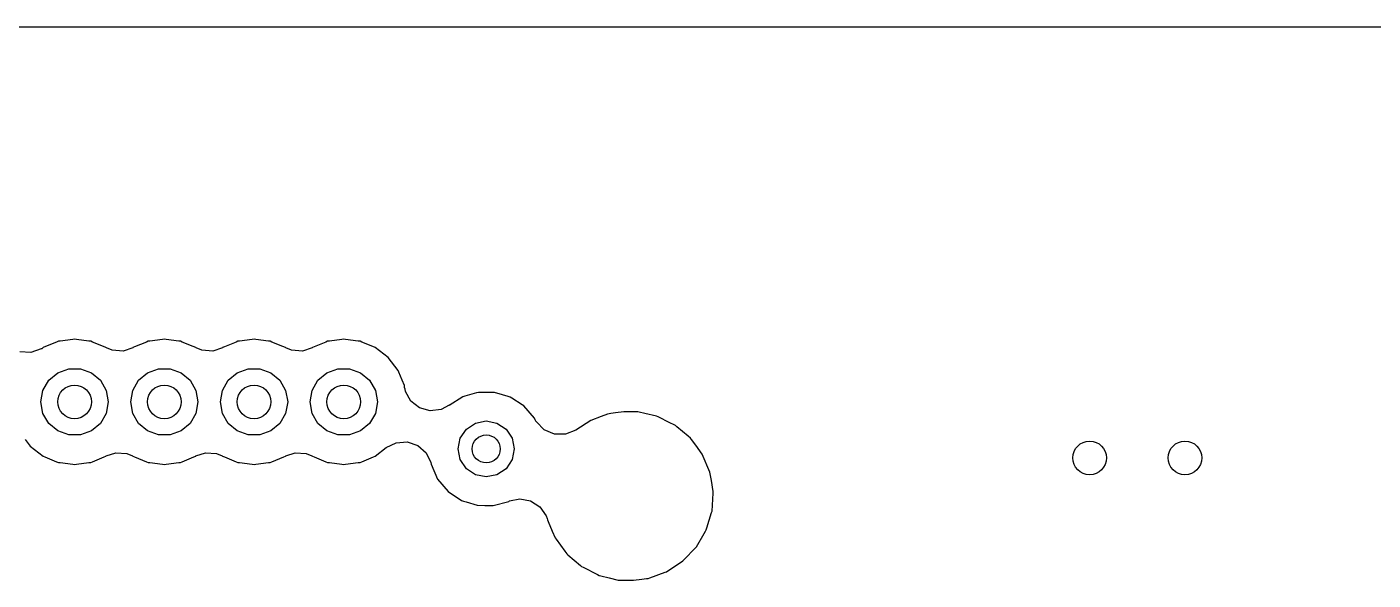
# Model space of a CAD drawing. Extents: x 0.99 to 4.24, y -7.27 to -4.02.
# Drawn here: x 3.2195 to 3.692, y -4.3382 to -4.1439 of the extents above; entities that cross this region are included whole.
import ezdxf

# ---------------------------------------------------------------- set-up
doc = ezdxf.new("R2010")
doc.units = 0
doc.header["$MEASUREMENT"] = 0
doc.layers.add('BLACK', color=7, linetype='CONTINUOUS')

msp = doc.modelspace()

# ---------------------------------------------------------------- linework, layer by layer
at = {"layer": 'BLACK', "linetype": 'CONTINUOUS'}
for p, q in [((2.94931, -4.14388), (3.8563, -4.14388)), ((3.22454, -4.25701), (3.22086, -4.25826)), ((3.22469, -4.25692), (3.22454, -4.25701)), ((3.22521, -4.25652), (3.22469, -4.25692)), ((3.22716, -4.25572), (3.22521, -4.25652)), ((3.22992, -4.25457), (3.22716, -4.25572)), ((3.23052, -4.25432), (3.22992, -4.25457)), ((3.22992, -4.25457), (3.22992, -4.25457)), ((3.23117, -4.25424), (3.23052, -4.25432)), ((3.23557, -4.25366), (3.23117, -4.25424)), ((3.23117, -4.25424), (3.23117, -4.25424)), ((3.23622, -4.25357), (3.23557, -4.25366)), ((3.23687, -4.25366), (3.23622, -4.25357)), ((3.24127, -4.25424), (3.23687, -4.25366)), ((3.24192, -4.25432), (3.24127, -4.25424)), ((3.24127, -4.25424), (3.24127, -4.25424)), ((3.24252, -4.25457), (3.24192, -4.25432)), ((3.24638, -4.25617), (3.24252, -4.25457)), ((3.24252, -4.25457), (3.24252, -4.25457)), ((3.24723, -4.25652), (3.24638, -4.25617)), ((3.2474, -4.25665), (3.24723, -4.25652)), ((3.24939, -4.25748), (3.2474, -4.25665)), ((3.25327, -4.25773), (3.24939, -4.25748)), ((3.25661, -4.25659), (3.25327, -4.25773)), ((3.25671, -4.25652), (3.25661, -4.25659)), ((3.25731, -4.25627), (3.25671, -4.25652)), ((3.26141, -4.25457), (3.25731, -4.25627)), ((3.26202, -4.25432), (3.26141, -4.25457)), ((3.26141, -4.25457), (3.26141, -4.25457)), ((3.26266, -4.25424), (3.26202, -4.25432)), ((3.26707, -4.25366), (3.26266, -4.25424)), ((3.26266, -4.25424), (3.26266, -4.25424)), ((3.26772, -4.25357), (3.26707, -4.25366)), ((3.26836, -4.25366), (3.26772, -4.25357)), ((3.27277, -4.25424), (3.26836, -4.25366)), ((3.27342, -4.25432), (3.27277, -4.25424)), ((3.27277, -4.25424), (3.27277, -4.25424)), ((3.27402, -4.25457), (3.27342, -4.25432)), ((3.27787, -4.25617), (3.27402, -4.25457)), ((3.27402, -4.25457), (3.27402, -4.25457)), ((3.27873, -4.25652), (3.27787, -4.25617)), ((3.27889, -4.25665), (3.27873, -4.25652)), ((3.28089, -4.25748), (3.27889, -4.25665)), ((3.28476, -4.25773), (3.28089, -4.25748)), ((3.28811, -4.25659), (3.28476, -4.25773)), ((3.2882, -4.25652), (3.28811, -4.25659)), ((3.28881, -4.25627), (3.2882, -4.25652)), ((3.29291, -4.25457), (3.28881, -4.25627)), ((3.29351, -4.25432), (3.29291, -4.25457)), ((3.29291, -4.25457), (3.29291, -4.25457)), ((3.29416, -4.25424), (3.29351, -4.25432)), ((3.29857, -4.25366), (3.29416, -4.25424)), ((3.29416, -4.25424), (3.29416, -4.25424)), ((3.29921, -4.25357), (3.29857, -4.25366)), ((3.29986, -4.25366), (3.29921, -4.25357)), ((3.30426, -4.25424), (3.29986, -4.25366)), ((3.30491, -4.25432), (3.30426, -4.25424)), ((3.30426, -4.25424), (3.30426, -4.25424)), ((3.30551, -4.25457), (3.30491, -4.25432)), ((3.30937, -4.25617), (3.30551, -4.25457)), ((3.30551, -4.25457), (3.30551, -4.25457)), ((3.31022, -4.25652), (3.30937, -4.25617)), ((3.31039, -4.25665), (3.31022, -4.25652)), ((3.31238, -4.25748), (3.31039, -4.25665)), ((3.31626, -4.25773), (3.31238, -4.25748)), ((3.3196, -4.25659), (3.31626, -4.25773)), ((3.3197, -4.25652), (3.3196, -4.25659)), ((3.3203, -4.25627), (3.3197, -4.25652)), ((3.32441, -4.25457), (3.3203, -4.25627)), ((3.32501, -4.25432), (3.32441, -4.25457)), ((3.32441, -4.25457), (3.32441, -4.25457)), ((3.32566, -4.25424), (3.32501, -4.25432)), ((3.33006, -4.25366), (3.32566, -4.25424)), ((3.32566, -4.25424), (3.32566, -4.25424)), ((3.33071, -4.25357), (3.33006, -4.25366)), ((3.33136, -4.25366), (3.33071, -4.25357)), ((3.33576, -4.25424), (3.33136, -4.25366)), ((3.33641, -4.25432), (3.33576, -4.25424)), ((3.33576, -4.25424), (3.33576, -4.25424)), ((3.33701, -4.25457), (3.33641, -4.25432)), ((3.34086, -4.25617), (3.33701, -4.25457)), ((3.33701, -4.25457), (3.33701, -4.25457)), ((3.34172, -4.25652), (3.34086, -4.25617)), ((3.34628, -4.26002), (3.34172, -4.25652)), ((3.22086, -4.25826), (3.21698, -4.258)), ((3.34978, -4.26458), (3.34628, -4.26002)), ((3.22717, -4.268), (3.23031, -4.26536)), ((3.23031, -4.26536), (3.23417, -4.26396)), ((3.23417, -4.26396), (3.23827, -4.26396)), ((3.23827, -4.26396), (3.24213, -4.26536)), ((3.24213, -4.26536), (3.24527, -4.268)), ((3.25867, -4.268), (3.26181, -4.26536)), ((3.26181, -4.26536), (3.26567, -4.26396)), ((3.26567, -4.26396), (3.26977, -4.26396)), ((3.26977, -4.26396), (3.27362, -4.26536)), ((3.27362, -4.26536), (3.27676, -4.268)), ((3.29016, -4.268), (3.29331, -4.26536)), ((3.29331, -4.26536), (3.29716, -4.26396)), ((3.29716, -4.26396), (3.30126, -4.26396)), ((3.30126, -4.26396), (3.30512, -4.26536)), ((3.30512, -4.26536), (3.30826, -4.268)), ((3.32166, -4.268), (3.3248, -4.26536)), ((3.3248, -4.26536), (3.32866, -4.26396)), ((3.32866, -4.26396), (3.33276, -4.26396)), ((3.33276, -4.26396), (3.33661, -4.26536)), ((3.33661, -4.26536), (3.33976, -4.268)), ((3.35003, -4.26518), (3.34978, -4.26458)), ((3.3512, -4.26802), (3.35003, -4.26518)), ((3.22441, -4.27559), (3.22512, -4.27155)), ((3.22512, -4.27155), (3.22717, -4.268)), ((3.24527, -4.268), (3.24732, -4.27155)), ((3.24732, -4.27155), (3.24803, -4.27559)), ((3.25591, -4.27559), (3.25662, -4.27155)), ((3.25662, -4.27155), (3.25867, -4.268)), ((3.27676, -4.268), (3.27882, -4.27155)), ((3.27882, -4.27155), (3.27953, -4.27559)), ((3.2874, -4.27559), (3.28811, -4.27155)), ((3.28811, -4.27155), (3.29016, -4.268)), ((3.30826, -4.268), (3.31031, -4.27155)), ((3.31031, -4.27155), (3.31102, -4.27559)), ((3.3189, -4.27559), (3.31961, -4.27155)), ((3.31961, -4.27155), (3.32166, -4.268)), ((3.33976, -4.268), (3.34181, -4.27155)), ((3.34181, -4.27155), (3.34252, -4.27559)), ((3.35198, -4.26989), (3.3512, -4.26802)), ((3.35206, -4.27054), (3.35198, -4.26989)), ((3.35223, -4.27117), (3.35206, -4.27054)), ((3.35224, -4.27117), (3.35223, -4.27117)), ((3.35241, -4.27191), (3.35224, -4.27117)), ((3.22512, -4.27963), (3.22441, -4.27559)), ((3.24803, -4.27559), (3.24732, -4.27963)), ((3.25662, -4.27963), (3.25591, -4.27559)), ((3.27953, -4.27559), (3.27882, -4.27963)), ((3.28811, -4.27963), (3.2874, -4.27559)), ((3.31102, -4.27559), (3.31031, -4.27963)), ((3.31961, -4.27963), (3.3189, -4.27559)), ((3.34252, -4.27559), (3.34181, -4.27963)), ((3.3543, -4.2753), (3.35241, -4.27191)), ((3.35735, -4.27771), (3.3543, -4.2753)), ((3.37251, -4.27381), (3.3677, -4.27684)), ((3.3732, -4.27361), (3.37251, -4.27381)), ((3.3773, -4.27244), (3.3732, -4.27361)), ((3.3732, -4.27361), (3.3732, -4.27361)), ((3.37799, -4.27225), (3.3773, -4.27244)), ((3.3773, -4.27244), (3.3773, -4.27244)), ((3.37869, -4.27225), (3.37799, -4.27225)), ((3.38021, -4.27226), (3.37869, -4.27225)), ((3.38367, -4.27228), (3.38021, -4.27226)), ((3.3864, -4.27309), (3.38367, -4.27228)), ((3.38845, -4.27371), (3.3864, -4.27309)), ((3.38913, -4.27391), (3.38845, -4.27371)), ((3.38845, -4.27371), (3.38845, -4.27371)), ((3.38972, -4.2743), (3.38913, -4.27391)), ((3.3933, -4.27662), (3.38972, -4.2743)), ((3.22717, -4.28318), (3.22512, -4.27963)), ((3.24732, -4.27963), (3.24527, -4.28318)), ((3.25867, -4.28318), (3.25662, -4.27963)), ((3.27882, -4.27963), (3.27676, -4.28318)), ((3.29016, -4.28318), (3.28811, -4.27963)), ((3.31031, -4.27963), (3.30826, -4.28318)), ((3.32166, -4.28318), (3.31961, -4.27963)), ((3.34181, -4.27963), (3.33976, -4.28318)), ((3.36109, -4.27878), (3.35735, -4.27771)), ((3.36495, -4.27833), (3.36109, -4.27878)), ((3.36768, -4.2768), (3.36495, -4.27833)), ((3.3677, -4.27684), (3.36768, -4.2768)), ((3.3939, -4.277), (3.3933, -4.27662)), ((3.3933, -4.27662), (3.3933, -4.27662)), ((3.39761, -4.28131), (3.3939, -4.277)), ((3.42101, -4.28078), (3.4174, -4.28209)), ((3.42333, -4.27994), (3.42101, -4.28078)), ((3.42387, -4.27974), (3.42333, -4.27994)), ((3.42333, -4.27994), (3.42333, -4.27994)), ((3.42444, -4.27967), (3.42387, -4.27974)), ((3.42608, -4.27948), (3.42444, -4.27967)), ((3.42444, -4.27967), (3.42444, -4.27967)), ((3.42898, -4.27914), (3.42608, -4.27948)), ((3.43395, -4.27914), (3.42898, -4.27914)), ((3.43438, -4.27917), (3.43395, -4.27914)), ((3.43644, -4.27967), (3.43438, -4.27917)), ((3.44051, -4.28067), (3.43644, -4.27967)), ((3.44107, -4.28081), (3.44051, -4.28067)), ((3.44051, -4.28067), (3.44051, -4.28067)), ((3.44159, -4.28107), (3.44107, -4.28081)), ((3.44473, -4.28268), (3.44159, -4.28107)), ((3.44159, -4.28107), (3.44159, -4.28107)), ((3.23031, -4.28582), (3.22717, -4.28318)), ((3.23417, -4.28722), (3.23031, -4.28582)), ((3.24213, -4.28582), (3.23827, -4.28722)), ((3.24527, -4.28318), (3.24213, -4.28582)), ((3.26181, -4.28582), (3.25867, -4.28318)), ((3.26567, -4.28722), (3.26181, -4.28582)), ((3.27362, -4.28582), (3.26977, -4.28722)), ((3.27676, -4.28318), (3.27362, -4.28582)), ((3.29331, -4.28582), (3.29016, -4.28318)), ((3.29716, -4.28722), (3.29331, -4.28582)), ((3.30512, -4.28582), (3.30126, -4.28722)), ((3.30826, -4.28318), (3.30512, -4.28582)), ((3.3248, -4.28582), (3.32166, -4.28318)), ((3.32866, -4.28722), (3.3248, -4.28582)), ((3.33661, -4.28582), (3.33276, -4.28722)), ((3.33976, -4.28318), (3.33661, -4.28582)), ((3.37162, -4.28836), (3.37375, -4.28517)), ((3.37375, -4.28517), (3.37694, -4.28303)), ((3.37694, -4.28303), (3.38071, -4.28228)), ((3.38071, -4.28228), (3.38448, -4.28303)), ((3.38448, -4.28303), (3.38767, -4.28517)), ((3.38767, -4.28517), (3.3898, -4.28836)), ((3.39791, -4.28196), (3.39761, -4.28131)), ((3.39829, -4.28256), (3.39791, -4.28196)), ((3.3983, -4.28255), (3.39829, -4.28256)), ((3.39836, -4.28266), (3.3983, -4.28255)), ((3.40108, -4.28543), (3.39836, -4.28266)), ((3.40466, -4.28695), (3.40108, -4.28543)), ((3.41215, -4.28553), (3.40854, -4.28699)), ((3.4174, -4.28209), (3.41215, -4.28553)), ((3.4472, -4.28394), (3.44473, -4.28268)), ((3.44764, -4.28431), (3.4472, -4.28394)), ((3.45155, -4.28763), (3.44764, -4.28431)), ((3.44764, -4.28431), (3.44764, -4.28431)), ((3.21889, -4.28886), (3.22065, -4.29116)), ((3.23827, -4.28722), (3.23417, -4.28722)), ((3.26977, -4.28722), (3.26567, -4.28722)), ((3.30126, -4.28722), (3.29716, -4.28722)), ((3.33276, -4.28722), (3.32866, -4.28722)), ((3.34565, -4.29165), (3.34913, -4.28993)), ((3.34913, -4.28993), (3.35301, -4.28967)), ((3.35301, -4.28967), (3.35669, -4.29092)), ((3.37087, -4.29213), (3.37162, -4.28836)), ((3.3898, -4.28836), (3.39055, -4.29213)), ((3.40854, -4.28699), (3.40466, -4.28695)), ((3.45245, -4.2884), (3.45155, -4.28763)), ((3.45279, -4.28886), (3.45245, -4.2884)), ((3.45427, -4.29086), (3.45279, -4.28886)), ((3.45279, -4.28886), (3.45279, -4.28886)), ((3.22065, -4.29116), (3.22521, -4.29466)), ((3.22521, -4.29466), (3.22581, -4.29491)), ((3.22581, -4.29491), (3.22992, -4.29661)), ((3.24252, -4.29661), (3.24663, -4.29491)), ((3.24663, -4.29491), (3.24723, -4.29466)), ((3.24723, -4.29466), (3.24733, -4.29459)), ((3.24733, -4.29459), (3.25067, -4.29345)), ((3.25067, -4.29345), (3.25455, -4.29371)), ((3.25455, -4.29371), (3.25654, -4.29453)), ((3.25654, -4.29453), (3.25671, -4.29466)), ((3.25671, -4.29466), (3.25731, -4.29491)), ((3.25731, -4.29491), (3.26141, -4.29661)), ((3.27402, -4.29661), (3.27812, -4.29491)), ((3.27812, -4.29491), (3.27873, -4.29466)), ((3.27873, -4.29466), (3.27882, -4.29459)), ((3.27882, -4.29459), (3.28216, -4.29345)), ((3.28216, -4.29345), (3.28604, -4.29371)), ((3.28604, -4.29371), (3.28804, -4.29453)), ((3.28804, -4.29453), (3.2882, -4.29466)), ((3.2882, -4.29466), (3.28881, -4.29491)), ((3.28881, -4.29491), (3.29291, -4.29661)), ((3.30551, -4.29661), (3.30962, -4.29491)), ((3.30962, -4.29491), (3.31022, -4.29466)), ((3.31022, -4.29466), (3.31032, -4.29459)), ((3.31032, -4.29459), (3.31366, -4.29345)), ((3.31366, -4.29345), (3.31754, -4.29371)), ((3.31754, -4.29371), (3.31953, -4.29453)), ((3.31953, -4.29453), (3.3197, -4.29466)), ((3.3197, -4.29466), (3.3203, -4.29491)), ((3.3203, -4.29491), (3.32441, -4.29661)), ((3.33701, -4.29661), (3.34111, -4.29491)), ((3.34111, -4.29491), (3.34172, -4.29466)), ((3.34172, -4.29466), (3.34565, -4.29165)), ((3.35669, -4.29092), (3.35961, -4.29348)), ((3.35961, -4.29348), (3.36129, -4.29685)), ((3.37162, -4.29589), (3.37087, -4.29213)), ((3.39055, -4.29213), (3.3898, -4.29589)), ((3.45653, -4.29394), (3.45427, -4.29086)), ((3.45923, -4.30028), (3.45653, -4.29394)), ((3.22992, -4.29661), (3.22992, -4.29661)), ((3.22992, -4.29661), (3.23052, -4.29686)), ((3.23052, -4.29686), (3.23117, -4.29694)), ((3.23117, -4.29694), (3.23117, -4.29694)), ((3.23117, -4.29694), (3.23557, -4.29752)), ((3.23557, -4.29752), (3.23622, -4.29761)), ((3.23622, -4.29761), (3.23687, -4.29752)), ((3.23687, -4.29752), (3.24127, -4.29694)), ((3.24127, -4.29694), (3.24192, -4.29686)), ((3.24127, -4.29694), (3.24127, -4.29694)), ((3.24192, -4.29686), (3.24252, -4.29661)), ((3.24252, -4.29661), (3.24252, -4.29661)), ((3.26141, -4.29661), (3.26141, -4.29661)), ((3.26141, -4.29661), (3.26202, -4.29686)), ((3.26202, -4.29686), (3.26266, -4.29694)), ((3.26266, -4.29694), (3.26266, -4.29694)), ((3.26266, -4.29694), (3.26707, -4.29752)), ((3.26707, -4.29752), (3.26772, -4.29761)), ((3.26772, -4.29761), (3.26836, -4.29752)), ((3.26836, -4.29752), (3.27277, -4.29694)), ((3.27277, -4.29694), (3.27342, -4.29686)), ((3.27277, -4.29694), (3.27277, -4.29694)), ((3.27342, -4.29686), (3.27402, -4.29661)), ((3.27402, -4.29661), (3.27402, -4.29661)), ((3.29291, -4.29661), (3.29291, -4.29661)), ((3.29291, -4.29661), (3.29351, -4.29686)), ((3.29351, -4.29686), (3.29416, -4.29694)), ((3.29416, -4.29694), (3.29416, -4.29694)), ((3.29416, -4.29694), (3.29857, -4.29752)), ((3.29857, -4.29752), (3.29921, -4.29761)), ((3.29921, -4.29761), (3.29986, -4.29752)), ((3.29986, -4.29752), (3.30426, -4.29694)), ((3.30426, -4.29694), (3.30491, -4.29686)), ((3.30426, -4.29694), (3.30426, -4.29694)), ((3.30491, -4.29686), (3.30551, -4.29661)), ((3.30551, -4.29661), (3.30551, -4.29661)), ((3.32441, -4.29661), (3.32441, -4.29661)), ((3.32441, -4.29661), (3.32501, -4.29686)), ((3.32501, -4.29686), (3.32566, -4.29694)), ((3.32566, -4.29694), (3.32566, -4.29694)), ((3.32566, -4.29694), (3.33006, -4.29752)), ((3.33006, -4.29752), (3.33071, -4.29761)), ((3.33071, -4.29761), (3.33136, -4.29752)), ((3.33136, -4.29752), (3.33576, -4.29694)), ((3.33576, -4.29694), (3.33641, -4.29686)), ((3.33576, -4.29694), (3.33576, -4.29694)), ((3.33641, -4.29686), (3.33701, -4.29661)), ((3.33701, -4.29661), (3.33701, -4.29661)), ((3.36129, -4.29685), (3.36138, -4.29752)), ((3.36138, -4.29752), (3.36367, -4.30273)), ((3.37375, -4.29909), (3.37162, -4.29589)), ((3.37694, -4.30122), (3.37375, -4.29909)), ((3.38767, -4.29909), (3.38448, -4.30122)), ((3.3898, -4.29589), (3.38767, -4.29909)), ((3.36367, -4.30273), (3.36733, -4.30708)), ((3.38071, -4.30197), (3.37694, -4.30122)), ((3.38448, -4.30122), (3.38071, -4.30197)), ((3.45933, -4.30085), (3.45923, -4.30028)), ((3.45974, -4.30327), (3.45933, -4.30085)), ((3.45933, -4.30085), (3.45933, -4.30085)), ((3.46039, -4.30706), (3.45974, -4.30327)), ((3.36733, -4.30708), (3.37207, -4.31024)), ((3.46009, -4.31193), (3.46036, -4.30764)), ((3.46036, -4.30764), (3.46039, -4.30706)), ((3.37207, -4.31024), (3.37275, -4.31045)), ((3.37275, -4.31045), (3.37275, -4.31045)), ((3.37275, -4.31045), (3.37364, -4.31073)), ((3.37364, -4.31073), (3.3775, -4.31193)), ((3.3775, -4.31193), (3.3802, -4.31198)), ((3.3802, -4.31198), (3.38248, -4.31203)), ((3.38248, -4.31203), (3.38248, -4.31203)), ((3.38248, -4.31203), (3.38319, -4.31204)), ((3.38319, -4.31204), (3.38868, -4.31054)), ((3.38868, -4.31054), (3.38894, -4.31038)), ((3.38894, -4.31038), (3.39246, -4.30962)), ((3.39246, -4.30962), (3.39628, -4.31032)), ((3.39628, -4.31032), (3.39955, -4.31243)), ((3.39955, -4.31243), (3.40176, -4.31563)), ((3.4598, -4.31449), (3.45997, -4.31393)), ((3.45997, -4.31393), (3.46009, -4.31193)), ((3.40176, -4.31563), (3.40211, -4.31659)), ((3.40211, -4.31659), (3.40219, -4.31706)), ((3.40219, -4.31706), (3.40242, -4.3176)), ((3.40242, -4.3176), (3.40242, -4.3176)), ((3.40242, -4.3176), (3.40388, -4.32103)), ((3.45816, -4.3199), (3.4598, -4.31449)), ((3.4598, -4.31449), (3.4598, -4.31449)), ((3.40388, -4.32103), (3.40489, -4.3234)), ((3.40489, -4.3234), (3.40523, -4.32387)), ((3.45451, -4.32648), (3.4572, -4.32185)), ((3.4572, -4.32185), (3.45768, -4.32103)), ((3.45768, -4.32103), (3.45797, -4.32052)), ((3.45768, -4.32103), (3.45768, -4.32103)), ((3.45797, -4.32052), (3.45816, -4.3199)), ((3.40523, -4.32387), (3.40826, -4.32798)), ((3.40826, -4.32798), (3.40897, -4.32895)), ((3.44978, -4.33148), (3.45451, -4.32648)), ((3.40897, -4.32895), (3.40941, -4.32932)), ((3.40941, -4.32932), (3.40941, -4.32932)), ((3.40941, -4.32932), (3.41377, -4.33303)), ((3.41377, -4.33303), (3.41377, -4.33303)), ((3.41377, -4.33303), (3.41421, -4.3334)), ((3.44402, -4.33525), (3.44978, -4.33148)), ((3.41421, -4.3334), (3.41473, -4.33367)), ((3.41473, -4.33367), (3.41983, -4.33627)), ((3.41983, -4.33627), (3.41983, -4.33627)), ((3.41983, -4.33627), (3.42035, -4.33653)), ((3.42035, -4.33653), (3.42091, -4.33667)), ((3.42091, -4.33667), (3.42091, -4.33667)), ((3.42091, -4.33667), (3.4239, -4.3374)), ((3.4239, -4.3374), (3.42703, -4.33817)), ((3.43534, -4.33786), (3.43697, -4.33767)), ((3.43697, -4.33767), (3.43755, -4.3376)), ((3.43697, -4.33767), (3.43697, -4.33767)), ((3.43755, -4.3376), (3.43809, -4.3374)), ((3.43809, -4.3374), (3.44348, -4.33545)), ((3.43809, -4.3374), (3.43809, -4.3374)), ((3.44348, -4.33545), (3.44402, -4.33525)), ((3.42703, -4.33817), (3.42747, -4.3382)), ((3.42747, -4.3382), (3.43243, -4.3382)), ((3.43243, -4.3382), (3.43534, -4.33786))]:
    msp.add_line(p, q, dxfattribs=at)
at = {"layer": 'BLACK'}
for centre, radius in [((3.23622, -4.27559), 0.00591), ((3.26772, -4.27559), 0.00591), ((3.29921, -4.27559), 0.00591), ((3.33071, -4.27559), 0.00591), ((3.38071, -4.29213), 0.00492), ((3.59252, -4.29528), 0.00591), ((3.62598, -4.29528), 0.00591)]:
    msp.add_circle(centre, radius, dxfattribs=at)

doc.saveas('drawing.dxf')
